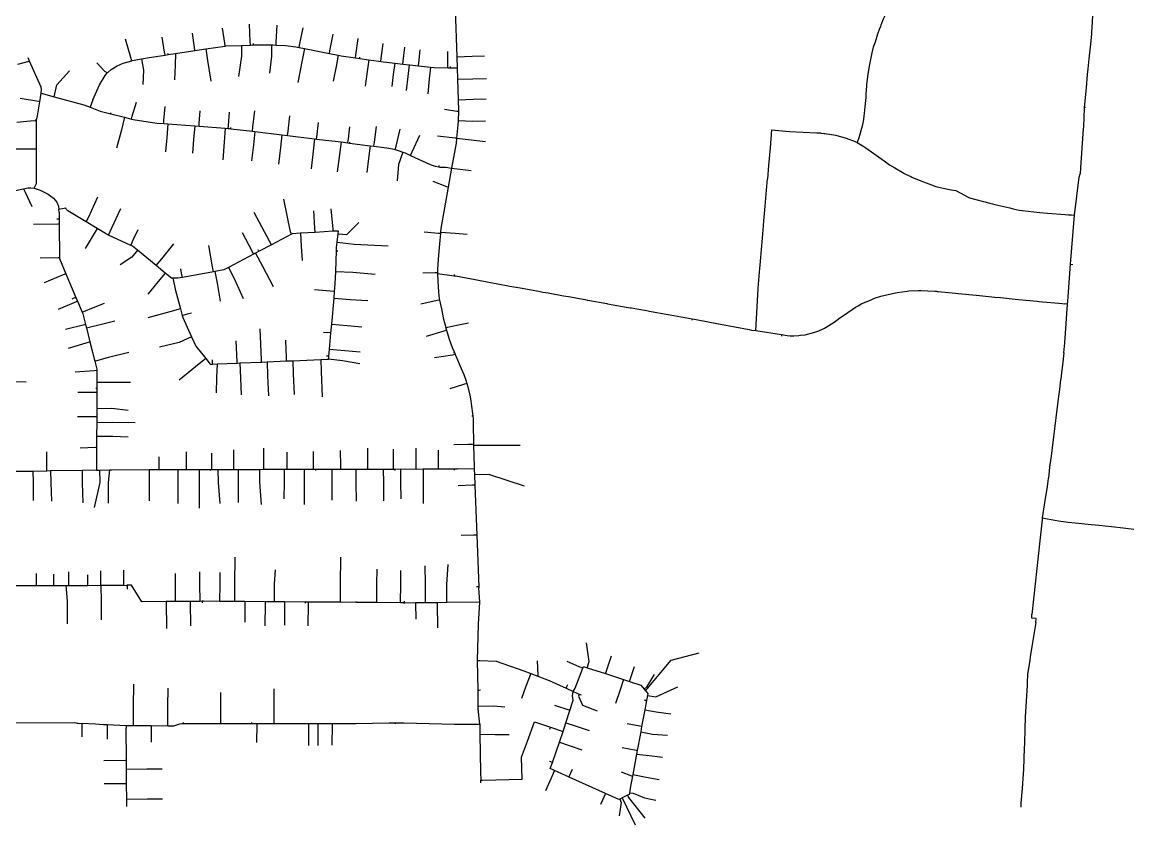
# Model space of a CAD drawing. Header units: inches. Extents: x 1024943 to 1043005, y 1856303 to 1868730.
# Drawn here: x 1038363 to 1042560, y 1856533 to 1859562 of the extents above; entities that cross this region are included whole.
import ezdxf

# ---------------------------------------------------------------- set-up
doc = ezdxf.new("R2010")
doc.units = ezdxf.units.IN
doc.header["$MEASUREMENT"] = 0
doc.layers.add('Water_Network', color=130, linetype='Continuous')

msp = doc.modelspace()

# ---------------------------------------------------------------- linework, layer by layer
at = {"layer": 'Water_Network', "elevation": 0}
for points in [[(1041683.6, 1859712), (1041679.9, 1859701.8), (1041661.2, 1859665), (1041648.7, 1859642.2), (1041648, 1859640.9), (1041636.6, 1859620.3), (1041630.5, 1859607.5), (1041625.1, 1859596.5), (1041614.3, 1859573.4), (1041605.5, 1859550.7), (1041603.4, 1859545.2), (1041599.4, 1859534.8), (1041592.6, 1859517.1), (1041583.2, 1859486.8), (1041578.9, 1859474.2), (1041576.7, 1859468), (1041575.3, 1859462.7), (1041571, 1859447), (1041563, 1859408.8), (1041561, 1859395.7), (1041558.6, 1859379.5), (1041556.5, 1859366.2), (1041551.6, 1859327)], [(1039998.2, 1859610.5), (1040004.2, 1859431.4), (1040005.5, 1859390.4)], [(1039998.2, 1859610.5), (1040004.2, 1859431.4), (1040005.5, 1859390.4)], [(1042406.5, 1859630.6), (1042406.3, 1859628.2), (1042405.4, 1859610.9), (1042401.5, 1859541.3), (1042400.7, 1859527.5), (1042400.1, 1859516.4), (1042395.2, 1859468.1), (1042390.6, 1859423.3), (1042386.8, 1859386.1), (1042384.6, 1859364.8), (1042380.1, 1859314.6), (1042373.4, 1859240)], [(1039128.2, 1859482.8), (1039119.8, 1859539)], [(1039224.2, 1859489.4), (1039221.5, 1859554.5)], [(1039322.6, 1859487.2), (1039326.4, 1859551.4)], [(1039410.6, 1859475.6), (1039423.5, 1859540.6)], [(1038773.8, 1859428.3), (1038752.8, 1859497.4)], [(1038900.8, 1859448.9), (1038892.3, 1859505.8)], [(1039013.8, 1859466), (1039005.7, 1859520.5)], [(1039129.8, 1859471.8), (1039128.2, 1859482.8)], [(1039224.7, 1859475.9), (1039224.2, 1859489.4)], [(1039322, 1859475.9), (1039322.6, 1859487.2)], [(1039525.3, 1859453.4), (1039537.6, 1859517.4)], [(1039622.7, 1859437.7), (1039631.7, 1859500.5)], [(1038902.5, 1859437.8), (1038900.8, 1859448.9)], [(1038913.8, 1859441.7), (1038913.5, 1859443.8)], [(1038914.1, 1859439.5), (1038913.8, 1859441.7)], [(1038914.1, 1859439.5), (1038942, 1859443.7), (1039015.5, 1859454.7), (1039057, 1859460.9), (1039129.8, 1859471.8), (1039132.5, 1859472.2), (1039190.7, 1859474.5), (1039224.7, 1859475.9), (1039232.5, 1859476.2)], [(1038942, 1859443.7), (1038940.6, 1859399.9)], [(1039015.5, 1859454.7), (1039013.8, 1859466)], [(1039057, 1859460.9), (1039063.4, 1859418.1)], [(1039190.7, 1859474.5), (1039191.7, 1859433.9)], [(1039232.5, 1859476.2), (1039237, 1859476.2)], [(1039237, 1859479.1), (1039237, 1859482)], [(1039237, 1859476.2), (1039237, 1859479.1)], [(1039237, 1859476.2), (1039304.9, 1859476.5), (1039311.2, 1859476.5), (1039322, 1859475.9), (1039357.6, 1859473.8), (1039396.9, 1859468.5), (1039408.7, 1859466.2), (1039428.9, 1859462.2), (1039491.4, 1859449.8), (1039523.5, 1859443.6), (1039556.2, 1859437.3), (1039567.2, 1859435.2), (1039621.3, 1859427.5), (1039637.5, 1859425.2)], [(1039304.9, 1859476.5), (1039304.7, 1859434)], [(1039408.7, 1859466.2), (1039410.6, 1859475.6)], [(1039428.9, 1859462.2), (1039420.3, 1859418.6)], [(1039523.5, 1859443.6), (1039525.3, 1859453.4)], [(1039718.7, 1859424.8), (1039725.7, 1859482)], [(1039801.8, 1859414.7), (1039808.2, 1859467.3)], [(1039860.2, 1859408.2), (1039865.3, 1859458)], [(1039970.1, 1859402.1), (1039970.1, 1859451.9)], [(1038388.8, 1859414.3), (1038345.2, 1859401.9)], [(1038434.9, 1859294.2), (1038436.3, 1859307.5), (1038434.7, 1859317.1), (1038391, 1859415.3), (1038385.7, 1859427.3)], [(1038391, 1859415.3), (1038388.8, 1859414.3)], [(1038629.4, 1859268.6), (1038655.2, 1859325.1), (1038676.5, 1859360.7), (1038684.2, 1859370.5), (1038686, 1859372.8), (1038698.6, 1859383.6), (1038721.8, 1859397), (1038745, 1859406.8), (1038777.4, 1859416.7), (1038778.7, 1859417.1), (1038814.1, 1859423.5), (1038842.1, 1859428.7), (1038902.5, 1859437.8), (1038914.1, 1859439.5)], [(1038674.9, 1859376), (1038644.7, 1859409)], [(1038777.4, 1859416.7), (1038773.8, 1859428.3)], [(1038814.1, 1859423.5), (1038821.8, 1859381.6)], [(1038940.6, 1859399.9), (1038937.8, 1859344.8)], [(1039063.4, 1859418.1), (1039075.1, 1859340.1)], [(1039191.7, 1859433.9), (1039179.9, 1859357.1)], [(1039304.7, 1859434), (1039297.1, 1859369.4)], [(1039420.3, 1859418.6), (1039403.5, 1859334)], [(1039556.2, 1859437.3), (1039548.1, 1859394.7)], [(1039621.3, 1859427.5), (1039622.7, 1859437.7)], [(1039637.5, 1859425.2), (1039637.8, 1859427.7)], [(1039637.5, 1859425.2), (1039672.1, 1859420.3), (1039710.1, 1859414.9), (1039717.4, 1859414), (1039769.7, 1859407.6), (1039800.5, 1859403.8), (1039824.7, 1859400.8), (1039827.1, 1859400.5), (1039859.1, 1859397.3), (1039904.8, 1859392.7), (1039918.1, 1859391.3), (1039970.1, 1859390.4), (1039980.1, 1859390.2)], [(1039637.8, 1859427.7), (1039638.2, 1859430.1)], [(1039672.1, 1859420.3), (1039665.9, 1859376.5)], [(1039717.4, 1859414), (1039718.7, 1859424.8)], [(1039769.7, 1859407.6), (1039764.4, 1859364.1)], [(1039800.5, 1859403.8), (1039801.8, 1859414.7)], [(1039824.7, 1859400.8), (1039819.3, 1859356.7)], [(1039859.1, 1859397.3), (1039860.2, 1859408.2)], [(1039970.1, 1859390.4), (1039970.1, 1859402.1)], [(1040004.2, 1859431.4), (1040062.4, 1859433.4)], [(1040062.4, 1859433.4), (1040108.9, 1859434.9)], [(1038494.4, 1859325.8), (1038542.2, 1859378.6)], [(1038684.2, 1859370.5), (1038674.9, 1859376)], [(1038821.8, 1859381.6), (1038819.2, 1859326.7)], [(1039548.1, 1859394.7), (1039537.6, 1859340.1)], [(1039665.9, 1859376.5), (1039657.9, 1859320.1)], [(1039764.4, 1859364.1), (1039758.9, 1859319.3)], [(1039819.3, 1859356.7), (1039812.9, 1859303.9)], [(1039904.8, 1859392.7), (1039900.3, 1859347.8)], [(1039980.1, 1859390.2), (1039980.2, 1859392.8)], [(1039980.1, 1859390.2), (1039985.9, 1859390.1)], [(1039980.2, 1859392.8), (1039980.2, 1859395.3)], [(1040005.5, 1859390.4), (1040007, 1859346.5), (1040009.5, 1859269.5), (1040010.9, 1859229.2), (1040010.7, 1859225.1), (1040009.2, 1859191.5), (1040008.4, 1859175), (1040003.2, 1859123.8), (1040001.3, 1859105.6), (1039984.5, 1859011.6)], [(1040005.5, 1859390.4), (1040007, 1859346.5), (1040009.5, 1859269.5), (1040010.9, 1859229.2), (1040010.7, 1859225.1), (1040009.2, 1859191.5), (1040008.4, 1859175), (1040003.2, 1859123.8), (1040001.3, 1859105.6), (1039984.5, 1859011.6)], [(1039985.9, 1859390.1), (1040005.5, 1859390.4)], [(1038484.4, 1859280.7), (1038494.4, 1859325.8)], [(1039900.3, 1859347.8), (1039894.6, 1859291.5)], [(1040007, 1859346.5), (1040064.8, 1859348.4)], [(1040064.8, 1859348.4), (1040116.6, 1859350.1)], [(1041551.6, 1859327), (1041551.5, 1859325.6), (1041551.2, 1859321.7), (1041548.9, 1859291), (1041547.9, 1859277.4), (1041543.5, 1859230.8), (1041542.2, 1859216.5), (1041541.4, 1859208.1), (1041539.2, 1859194.4), (1041534.2, 1859169.9), (1041521.9, 1859125.1), (1041516.3, 1859108.4)], [(1038424.2, 1859262.2), (1038355, 1859273.9)], [(1038417.8, 1859191.7), (1038420.6, 1859208.8), (1038429.4, 1859261.3), (1038434.9, 1859294.2)], [(1038434.9, 1859294.2), (1038484.4, 1859280.7), (1038596.1, 1859250.2)], [(1040067.3, 1859271.4), (1040115.1, 1859273)], [(1038429.4, 1859261.3), (1038424.2, 1859262.2)], [(1038596.1, 1859250.2), (1038620.2, 1859241.1)], [(1038629.4, 1859268.6), (1038620.2, 1859241.1)], [(1038620.2, 1859241.1), (1038657.5, 1859226.8), (1038697.7, 1859216.5)], [(1038778.8, 1859207.3), (1038794.2, 1859260.6)], [(1038898.3, 1859190.6), (1038902.4, 1859244.5)], [(1040004.7, 1859225), (1039957.8, 1859232.9)], [(1040009.5, 1859269.5), (1040067.3, 1859271.4)], [(1042373.4, 1859240), (1042373.2, 1859237.3), (1042370.3, 1859167)], [(1042377.8, 1859239.6), (1042373.4, 1859240)], [(1038405.4, 1859189.9), (1038343, 1859183.2)], [(1038417.4, 1859189.1), (1038405.4, 1859189.9)], [(1038415.3, 1859192.1), (1038412.7, 1859192.5)], [(1038417.8, 1859191.7), (1038415.3, 1859192.1)], [(1038416.9, 1858953.4), (1038416.9, 1859082.7), (1038416.8, 1859176.9), (1038417.4, 1859189.1), (1038417.8, 1859191.7)], [(1038697.7, 1859216.5), (1038698.1, 1859218.4)], [(1038697.7, 1859216.5), (1038749.7, 1859203.2), (1038776, 1859196.4), (1038782.7, 1859194.7), (1038871.6, 1859181.5), (1038897.4, 1859179.6), (1038912.9, 1859178.4), (1039014.6, 1859170.6), (1039030.9, 1859169.3), (1039129.5, 1859161.8), (1039141.2, 1859160.9), (1039146.4, 1859160.5)], [(1038698.1, 1859218.4), (1038698.6, 1859220.3)], [(1038749.7, 1859203.2), (1038736.3, 1859151)], [(1038776, 1859196.4), (1038778.8, 1859207.3)], [(1038897.4, 1859179.6), (1038898.3, 1859190.6)], [(1039031.8, 1859180.9), (1039035.4, 1859227.7)], [(1039142.1, 1859172), (1039146, 1859223)], [(1039234.2, 1859165.7), (1039241.6, 1859227.6)], [(1039367.2, 1859150.5), (1039374.2, 1859209.1)], [(1040010.7, 1859225.1), (1040004.7, 1859225)], [(1040009.2, 1859191.5), (1040064.8, 1859189)], [(1040064.8, 1859189), (1040112.8, 1859190.2)], [(1038736.3, 1859151), (1038719.6, 1859086.2)], [(1038912.9, 1859178.4), (1038908.9, 1859126.4)], [(1039014.6, 1859170.6), (1039010.6, 1859118.9)], [(1039030.9, 1859169.3), (1039031.8, 1859180.9)], [(1039129.5, 1859161.8), (1039125.5, 1859109.4)], [(1039141.2, 1859160.9), (1039142.1, 1859172)], [(1039146.4, 1859160.5), (1039150.7, 1859160)], [(1039150.7, 1859160), (1039151, 1859162.3)], [(1039150.7, 1859160), (1039232.3, 1859150.2), (1039241.9, 1859149.1), (1039343.9, 1859136.9), (1039365.2, 1859134.3), (1039467.4, 1859122.1), (1039474.7, 1859121.2), (1039556, 1859111.5), (1039567.3, 1859110.1), (1039593, 1859106.7), (1039599.6, 1859105.9)], [(1039151, 1859162.3), (1039151.3, 1859164.7)], [(1039232.3, 1859150.2), (1039234.2, 1859165.7)], [(1039241.9, 1859149.1), (1039236, 1859099.8)], [(1039365.2, 1859134.3), (1039367.2, 1859150.5)], [(1039476.7, 1859138), (1039482.1, 1859182.9)], [(1039594.9, 1859121.7), (1039600.8, 1859167.5)], [(1039693.3, 1859108.7), (1039701, 1859169)], [(1039774.6, 1859093.6), (1039790.1, 1859158.6)], [(1041192.3, 1859155.4), (1041187.4, 1859087.9)], [(1041192.3, 1859155.4), (1041260.5, 1859150.1)], [(1041260.5, 1859150.1), (1041363.5, 1859145.1), (1041377, 1859143.9), (1041378.4, 1859143.7), (1041390.7, 1859142.5)], [(1042370.3, 1859167), (1042369.7, 1859159.9), (1042363.7, 1859087), (1042359, 1859012.4), (1042357.5, 1858989.3)], [(1038908.9, 1859126.4), (1038904.8, 1859072.8)], [(1039010.6, 1859118.9), (1039006.7, 1859067.3)], [(1039125.5, 1859109.4), (1039120.4, 1859043)], [(1039343.9, 1859136.9), (1039338.3, 1859089.6)], [(1039467.4, 1859122.1), (1039461.8, 1859075.3)], [(1039474.7, 1859121.2), (1039476.7, 1859138)], [(1039567.3, 1859110.1), (1039561.1, 1859062.3)], [(1039593, 1859106.7), (1039594.9, 1859121.7)], [(1039599.6, 1859105.9), (1039599.8, 1859107.5)], [(1039599.6, 1859105.9), (1039677.2, 1859095.9), (1039691.4, 1859094.1), (1039739.9, 1859087.8), (1039760.8, 1859083.6), (1039771.6, 1859081.1), (1039782.8, 1859078.4), (1039799.8, 1859072.1), (1039809.5, 1859068.5), (1039829, 1859059.4), (1039903.1, 1859025), (1039922.5, 1859018.2), (1039936.5, 1859015.8)], [(1039599.8, 1859107.5), (1039600, 1859109.1)], [(1039691.4, 1859094.1), (1039693.3, 1859108.7)], [(1039835.1, 1859072.6), (1039864.1, 1859135.1)], [(1039998.2, 1859124.6), (1039931.2, 1859131.4)], [(1040003.2, 1859123.8), (1039998.2, 1859124.6)], [(1040003.2, 1859123.8), (1040058.6, 1859117.7)], [(1040058.6, 1859117.7), (1040112.1, 1859112.3)], [(1041390.7, 1859142.5), (1041393.2, 1859141.7)], [(1041393.2, 1859141.7), (1041401.1, 1859141), (1041411.9, 1859140), (1041435.2, 1859135.3), (1041474.3, 1859124.6), (1041508.1, 1859112.3), (1041516.3, 1859108.4)], [(1041516.3, 1859108.4), (1041540.8, 1859093.4), (1041548.6, 1859087.8), (1041617.9, 1859038.6), (1041638.2, 1859024.2), (1041658.4, 1859011.9), (1041691.5, 1858991.9), (1041693, 1858991.2), (1041697.8, 1858988.9)], [(1038386.3, 1859082.7), (1038338, 1859082.7)], [(1038416.9, 1859082.7), (1038386.3, 1859082.7)], [(1039236, 1859099.8), (1039228.7, 1859038.3)], [(1039338.3, 1859089.6), (1039330.6, 1859025.8)], [(1039461.8, 1859075.3), (1039453.8, 1859008.6)], [(1039677.2, 1859095.9), (1039671.1, 1859048.1)], [(1039771.6, 1859081.1), (1039774.6, 1859093.6)], [(1039799.8, 1859072.1), (1039784.3, 1859024.8)], [(1039829, 1859059.4), (1039835.1, 1859072.6)], [(1041187.4, 1859087.9), (1041181.5, 1859021.5), (1041177.1, 1858971.1)], [(1039561.1, 1859062.3), (1039552.7, 1858997.2)], [(1039671.1, 1859048.1), (1039664.2, 1858994.9)], [(1039784.3, 1859024.8), (1039779.5, 1858962.8)], [(1039937, 1859018.8), (1039937.5, 1859021.8)], [(1039936.5, 1859015.8), (1039937, 1859018.8)], [(1039936.5, 1859015.8), (1039940.3, 1859015.1), (1039962.5, 1859014.5)], [(1039984.5, 1859011.6), (1039971.7, 1858939.9), (1039943.8, 1858784)], [(1039984.5, 1859011.6), (1039971.7, 1858939.9), (1039943.8, 1858784)], [(1039962.5, 1859014.5), (1039984.5, 1859011.6)], [(1039984.5, 1859011.6), (1040058.9, 1859001.9)], [(1041697.8, 1858988.9), (1041718.6, 1858979.1), (1041722.1, 1858977.7), (1041762.2, 1858961.2), (1041776, 1858955.5), (1041796.1, 1858948.3), (1041812.9, 1858942.2), (1041852.4, 1858933), (1041864.7, 1858930.9), (1041879.2, 1858928.5)], [(1042353.4, 1858977), (1042357.5, 1858989.3)], [(1038105.2, 1858879.7), (1038209.5, 1858901), (1038238.1, 1858906.8), (1038368.5, 1858933.4), (1038385.8, 1858936.9), (1038395.2, 1858936.9), (1038408.3, 1858935.2)], [(1038408.3, 1858935.2), (1038416.9, 1858953.4)], [(1039966.7, 1858940.8), (1039914.9, 1858960.6)], [(1039971.7, 1858939.9), (1039966.7, 1858940.8)], [(1041163, 1858812), (1041168, 1858867.8), (1041173.3, 1858928.4), (1041177.1, 1858971.1)], [(1042336.1, 1858833.9), (1042353.4, 1858977)], [(1038368.5, 1858933.4), (1038374.5, 1858920)], [(1038374.5, 1858920), (1038399.8, 1858866.7)], [(1038408.3, 1858935.2), (1038430.7, 1858928.5), (1038460.7, 1858912.7), (1038481.2, 1858898.2), (1038494, 1858882.4), (1038499.9, 1858867.8), (1038501.9, 1858854.8)], [(1038614.2, 1858827.8), (1038649, 1858902.6)], [(1041879.2, 1858928.5), (1041888.7, 1858927.5)], [(1041888.7, 1858927.5), (1041937.3, 1858900.1), (1041939.4, 1858899.5)], [(1041939.4, 1858899.5), (1042016.5, 1858878.8), (1042026.3, 1858876.1), (1042035.1, 1858873.7), (1042091.9, 1858861.1), (1042105.1, 1858858.2), (1042127.8, 1858853.1), (1042161.3, 1858849), (1042182.3, 1858846.3), (1042205.6, 1858843.4), (1042234.5, 1858841.2), (1042301.7, 1858836), (1042314.3, 1858835.3), (1042323, 1858834.9)], [(1038535.4, 1858850.7), (1038530.2, 1858855), (1038527.7, 1858860.8), (1038501.9, 1858854.8)], [(1038502.4, 1858845.6), (1038501.9, 1858854.8)], [(1038701.9, 1858786.6), (1038735.3, 1858858.7)], [(1039376, 1858770.6), (1039351, 1858894)], [(1039536.9, 1858781), (1039529.3, 1858857.6)], [(1038498.1, 1858818.4), (1038493.6, 1858818.4)], [(1038502.5, 1858818.4), (1038498.1, 1858818.4)], [(1038502.4, 1858845.6), (1038502.5, 1858818.4)], [(1038502.5, 1858818.4), (1038502.7, 1858799.7), (1038503.5, 1858672.5), (1038503.5, 1858670.5), (1038528.2, 1858612.7), (1038566.2, 1858523.5)], [(1038931.6, 1858595.6), (1038926.5, 1858595.5), (1038902.9, 1858615), (1038868.4, 1858643.5), (1038798.7, 1858701.2), (1038780.2, 1858716.4), (1038773.1, 1858719.7), (1038688.9, 1858758.8), (1038677.6, 1858764), (1038646.2, 1858783.2), (1038605, 1858808.3), (1038535.4, 1858850.7)], [(1038605, 1858808.3), (1038614.2, 1858827.8)], [(1039297.1, 1858735.1), (1039239.6, 1858843.8)], [(1039468, 1858785.2), (1039464, 1858850.1)], [(1041141.9, 1858558.2), (1041148.2, 1858633.6), (1041149.2, 1858645.7), (1041155.2, 1858718.1), (1041161.5, 1858793.8), (1041163, 1858812)], [(1042321.2, 1858648.9), (1042336.1, 1858833.9)], [(1042323, 1858834.9), (1042325.5, 1858834.7)], [(1042325.5, 1858834.7), (1042336.1, 1858833.9)], [(1038498.3, 1858799.7), (1038405.9, 1858799.1)], [(1038502.7, 1858799.7), (1038498.3, 1858799.7)], [(1038646.2, 1858783.2), (1038626.8, 1858751.5)], [(1038688.9, 1858758.8), (1038701.9, 1858786.6)], [(1038783.9, 1858743), (1038801.2, 1858780.3)], [(1039547.4, 1858773.7), (1039536.9, 1858773), (1039469, 1858768.8), (1039413.4, 1858765.4), (1039382.5, 1858763.5), (1039379.5, 1858761.9), (1039304, 1858722), (1039257.4, 1858697.4)], [(1039379.5, 1858761.9), (1039376, 1858770.6)], [(1039469, 1858768.8), (1039468, 1858785.2)], [(1039536.9, 1858773), (1039536.9, 1858781)], [(1039550.5, 1858711.3), (1039553, 1858731.8), (1039556.8, 1858763.4), (1039558, 1858773), (1039547.4, 1858773.7)], [(1039589.4, 1858760.5), (1039634.8, 1858806.5)], [(1039934.9, 1858764.7), (1039880.6, 1858769.2)], [(1039943.8, 1858784), (1039942.7, 1858770.1), (1039942.2, 1858764.1), (1039940.2, 1858739.8), (1039934.9, 1858683.4), (1039933.6, 1858666.8), (1039931.1, 1858628.5), (1039931.3, 1858616), (1039931.4, 1858613.3)], [(1039943.8, 1858784), (1039942.7, 1858770.1), (1039942.2, 1858764.1), (1039940.2, 1858739.8), (1039934.9, 1858683.4), (1039933.6, 1858666.8), (1039931.1, 1858628.5), (1039931.3, 1858616), (1039931.4, 1858613.3)], [(1039942.7, 1858770.1), (1039997.6, 1858765.5)], [(1038626.8, 1858751.5), (1038600.4, 1858708.1)], [(1038773.1, 1858719.7), (1038783.9, 1858743)], [(1039233.4, 1858693.5), (1039194.6, 1858766.8)], [(1039304, 1858722), (1039297.1, 1858735.1)], [(1039413.4, 1858765.4), (1039416.4, 1858717)], [(1039553, 1858731.8), (1039616, 1858725)], [(1039556.8, 1858763.4), (1039589.4, 1858760.5)], [(1039942.2, 1858764.1), (1039934.9, 1858764.7)], [(1039997.6, 1858765.5), (1040043.4, 1858761.7)], [(1038798.7, 1858701.2), (1038777.2, 1858675.8)], [(1038889.8, 1858669.4), (1038936.1, 1858725.4)], [(1039257.4, 1858697.4), (1039244.3, 1858690.5), (1039237, 1858686.6), (1039141.7, 1858636.2), (1039124.4, 1858627.1), (1039091.1, 1858621.1), (1039085.6, 1858620.1), (1038968.2, 1858599.1)], [(1039082.3, 1858638.3), (1039067.9, 1858719.1)], [(1039237, 1858686.6), (1039233.4, 1858693.5)], [(1039244.3, 1858690.5), (1039270.2, 1858641.6)], [(1039255.7, 1858700.5), (1039254.1, 1858703.6)], [(1039257.4, 1858697.4), (1039255.7, 1858700.5)], [(1039416.4, 1858717), (1039419.8, 1858662.7)], [(1039521.4, 1858301), (1039523.7, 1858328.1), (1039529.1, 1858388.9), (1039532, 1858422.6), (1039540.6, 1858520.7), (1039542.8, 1858545.4), (1039545.3, 1858574.2), (1039547.1, 1858621.8), (1039550.1, 1858699)], [(1039550.1, 1858699), (1039550.5, 1858711.3)], [(1039550.1, 1858699), (1039552.7, 1858698.9)], [(1039552.7, 1858698.9), (1039555.4, 1858698.9)], [(1039616, 1858725), (1039745.4, 1858718.1)], [(1038498.8, 1858672.5), (1038431, 1858672)], [(1038503.5, 1858672.5), (1038498.8, 1858672.5)], [(1038777.2, 1858675.8), (1038733.7, 1858646.9)], [(1038868.4, 1858643.5), (1038889.8, 1858669.4)], [(1042311.7, 1858509), (1042321.2, 1858648.9)], [(1042321.2, 1858648.9), (1042330, 1858647.9)], [(1038518.3, 1858608.5), (1038446.7, 1858577.9)], [(1038528.2, 1858612.7), (1038518.3, 1858608.5)], [(1038902.9, 1858615), (1038877.2, 1858583.9)], [(1038965.3, 1858615.5), (1038962.3, 1858631.9)], [(1038968.2, 1858599.1), (1038965.3, 1858615.5)], [(1039085.6, 1858620.1), (1039082.3, 1858638.3)], [(1039091.1, 1858621.1), (1039098.8, 1858577.6)], [(1039141.7, 1858636.2), (1039163, 1858595)], [(1039270.2, 1858641.6), (1039311.2, 1858564.5)], [(1039547.1, 1858621.8), (1039611.4, 1858618.2)], [(1039611.4, 1858618.2), (1039695.4, 1858611.7)], [(1039923, 1858615.8), (1039875.3, 1858614.9)], [(1039931.3, 1858616), (1039923, 1858615.8)], [(1039931.4, 1858613.3), (1039932.9, 1858584.9), (1039935, 1858543.5), (1039937.6, 1858518.3)], [(1039931.4, 1858613.3), (1039994.7, 1858605.3)], [(1039931.4, 1858613.3), (1039932.9, 1858584.9), (1039935, 1858543.5), (1039937.6, 1858518.3)], [(1039931.4, 1858613.3), (1039994.7, 1858605.3)], [(1039994.7, 1858605.3), (1039994.9, 1858607.3)], [(1039994.7, 1858605.3), (1039998.6, 1858604.8)], [(1039994.7, 1858605.3), (1039998.6, 1858604.8)], [(1039994.9, 1858607.3), (1039995.2, 1858609.3)], [(1039998.6, 1858604.8), (1040073.1, 1858590.5), (1040130.8, 1858579.5), (1040153.2, 1858575.5), (1040204, 1858566.3), (1040242.8, 1858559.3), (1040278.1, 1858552.9), (1040319.5, 1858545.5), (1040328.8, 1858543.8)], [(1038877.2, 1858583.9), (1038837.3, 1858535.6)], [(1038951.3, 1858596), (1038931.6, 1858595.6)], [(1038931.6, 1858595.6), (1038942.1, 1858549)], [(1038968.2, 1858599.1), (1038951.3, 1858596)], [(1039098.8, 1858577.6), (1039111, 1858509.7)], [(1039163, 1858595), (1039197.3, 1858519.1)], [(1038558.6, 1858520.3), (1038551, 1858517.1)], [(1038566.2, 1858523.5), (1038558.6, 1858520.3)], [(1038566.2, 1858523.5), (1038572.3, 1858509), (1038589.7, 1858468.3), (1038592.5, 1858461.8), (1038602.6, 1858421.3), (1038605.9, 1858408.2), (1038619, 1858356), (1038637.4, 1858282.8), (1038645, 1858252.6), (1038645, 1858247.5), (1038644.8, 1858204.1), (1038644.8, 1858180.1)], [(1038942.1, 1858549), (1038961, 1858480.1), (1038967.7, 1858455.6), (1038970, 1858447.3), (1039002.9, 1858374.4), (1039018.7, 1858339.4), (1039056.4, 1858292.4), (1039073.3, 1858271.4), (1039082.6, 1858271.7)], [(1039540.7, 1858545.6), (1039466.6, 1858552.1)], [(1039540.6, 1858520.7), (1039600.9, 1858515.5)], [(1039542.8, 1858545.4), (1039540.7, 1858545.6)], [(1039937.6, 1858518.3), (1039938.7, 1858513.4), (1039945.8, 1858480.9), (1039953.1, 1858446.1), (1039962.5, 1858409.5), (1039962.9, 1858408.1), (1039965.4, 1858399.8), (1039975.6, 1858366), (1039986.9, 1858335), (1039995, 1858315.4)], [(1039937.6, 1858518.3), (1039938.7, 1858513.4), (1039945.8, 1858480.9), (1039953.1, 1858446.1), (1039962.5, 1858409.5), (1039962.9, 1858408.1), (1039965.4, 1858399.8), (1039975.6, 1858366), (1039986.9, 1858335), (1039995, 1858315.4)], [(1040328.8, 1858543.8), (1040349.3, 1858540.1), (1040407.6, 1858529.6), (1040425.3, 1858526.4), (1040488.3, 1858515.1), (1040497.2, 1858513.5), (1040498.6, 1858513.2)], [(1041133.2, 1858398.3), (1041141.7, 1858555.9)], [(1041141.7, 1858555.9), (1041141.9, 1858558.2)], [(1041565.6, 1858513.1), (1041581.8, 1858520), (1041605.3, 1858527.9), (1041621.4, 1858532), (1041626.6, 1858533.4)], [(1041626.6, 1858533.4), (1041667, 1858541.9), (1041704.7, 1858546.9), (1041711.3, 1858547.8), (1041746.1, 1858549.3), (1041756.1, 1858549.7), (1041809.4, 1858546.9), (1041814.8, 1858546.4), (1041817.8, 1858546.1)], [(1041817.8, 1858546.1), (1041821, 1858545.8), (1041886.6, 1858539.3), (1041897.2, 1858538.3), (1041964.5, 1858531.7), (1041977.4, 1858530.4), (1042035.6, 1858524.7), (1042056.5, 1858522.7), (1042112.6, 1858517.2), (1042138.3, 1858514.7), (1042181.2, 1858510.5), (1042195.9, 1858509.2), (1042202.5, 1858508.5)], [(1038566.7, 1858506.6), (1038498.5, 1858477.5)], [(1038572.3, 1858509), (1038566.7, 1858506.6)], [(1038589.7, 1858468.3), (1038639.1, 1858487.5)], [(1038639.1, 1858487.5), (1038674.5, 1858501.7)], [(1038961, 1858480.1), (1038920.7, 1858469.1)], [(1039600.9, 1858515.5), (1039668.3, 1858511.5)], [(1039930.6, 1858511.6), (1039867.8, 1858497.8)], [(1039938.7, 1858513.4), (1039930.6, 1858511.6)], [(1040498.6, 1858513.2), (1040570.8, 1858500.4), (1040573.6, 1858499.8), (1040651.4, 1858486), (1040658.6, 1858484.7), (1040663.1, 1858483.9)], [(1040663.1, 1858483.9), (1040719.8, 1858473.8), (1040738.5, 1858470.5), (1040794, 1858460.6), (1040824, 1858455.2), (1040892.4, 1858443.1)], [(1041398.6, 1858410.9), (1041428.5, 1858430.1), (1041438.7, 1858437.4), (1041450.6, 1858445.9), (1041467.8, 1858458.2), (1041509.4, 1858486.3), (1041519.3, 1858491.8), (1041533.8, 1858500), (1041565.6, 1858513.1)], [(1042202.5, 1858508.5), (1042215.6, 1858507.3), (1042277, 1858501.7), (1042289.3, 1858500.3), (1042300, 1858499)], [(1042296.6, 1858314.9), (1042299.4, 1858351.5), (1042310.5, 1858498.1)], [(1042310.5, 1858498.1), (1042300, 1858499)], [(1042310.5, 1858498.1), (1042311.7, 1858509)], [(1038662.4, 1858422.4), (1038713.4, 1858435.2)], [(1038920.7, 1858469.1), (1038837.3, 1858446.2)], [(1038967.7, 1858455.6), (1038987, 1858460.9)], [(1038987, 1858460.9), (1039002, 1858465)], [(1040892.4, 1858443.1), (1040891.5, 1858437.2)], [(1040892.4, 1858443.1), (1040907.9, 1858440.1), (1040992.7, 1858423.9), (1041000.3, 1858422.4)], [(1038598.3, 1858420.2), (1038526.7, 1858402.2)], [(1038602.6, 1858421.3), (1038598.3, 1858420.2)], [(1038605.9, 1858408.2), (1038662.4, 1858422.4)], [(1039266.5, 1858287.7), (1039261.6, 1858404.6)], [(1039525.9, 1858389.2), (1039500.6, 1858391.4)], [(1039532, 1858422.6), (1039590.8, 1858417.5)], [(1039590.8, 1858417.5), (1039645.4, 1858412.7)], [(1039954.7, 1858396.6), (1039888, 1858376.5)], [(1039965.4, 1858399.8), (1039954.7, 1858396.6)], [(1039962.5, 1858409.5), (1040010, 1858419.9)], [(1040010, 1858419.9), (1040048.8, 1858428.1)], [(1041000.3, 1858422.4), (1041107.7, 1858401.9), (1041116.5, 1858400.2)], [(1041116.5, 1858400.2), (1041133.2, 1858398.3)], [(1041133.2, 1858398.3), (1041230.7, 1858383.7)], [(1041230.7, 1858383.7), (1041251.5, 1858379.3), (1041262.5, 1858378.9), (1041277, 1858378.3), (1041295.1, 1858379.5), (1041301.7, 1858380.4), (1041319.5, 1858382.8), (1041355.6, 1858391.7), (1041371.6, 1858397.1), (1041389.7, 1858405.7), (1041392.8, 1858407.2)], [(1041392.8, 1858407.2), (1041398.6, 1858410.9)], [(1038616.3, 1858354.8), (1038537, 1858330.2)], [(1038619, 1858356), (1038616.3, 1858354.8)], [(1038955.8, 1858353.2), (1038881.5, 1858335.6)], [(1039002.9, 1858374.4), (1038955.8, 1858353.2)], [(1039174.5, 1858280.8), (1039171.2, 1858359.2)], [(1039360.9, 1858295.2), (1039358, 1858361.6)], [(1039529.1, 1858388.9), (1039525.9, 1858389.2)], [(1041230.7, 1858383.7), (1041230.5, 1858377.5)], [(1038688.7, 1858297.7), (1038765.3, 1858316.3)], [(1039523.7, 1858328.1), (1039581.1, 1858323.1)], [(1039581.1, 1858323.1), (1039639, 1858318)], [(1039997.9, 1858308.3), (1039987.8, 1858305)], [(1039993.3, 1858314.7), (1039991.7, 1858314)], [(1039995, 1858315.4), (1039993.3, 1858314.7)], [(1039995, 1858315.4), (1039997.9, 1858308.3), (1039999.2, 1858305.3), (1040021.2, 1858255.6), (1040030.4, 1858232.9), (1040038.3, 1858211.4), (1040042.3, 1858198), (1040046, 1858185.7), (1040053.2, 1858155.1), (1040057.1, 1858133.6), (1040059.8, 1858113.1), (1040063.4, 1858085.2), (1040064.4, 1858075.2)], [(1039995, 1858315.4), (1039997.9, 1858308.3), (1039999.2, 1858305.3), (1040021.2, 1858255.6), (1040030.4, 1858232.9), (1040038.3, 1858211.4), (1040042.3, 1858198), (1040046, 1858185.7), (1040053.2, 1858155.1), (1040057.1, 1858133.6), (1040059.8, 1858113.1), (1040063.4, 1858085.2), (1040064.4, 1858075.2)], [(1042296.6, 1858314.9), (1042290.7, 1858267.9), (1042287.2, 1858239.9), (1042285.5, 1858226), (1042282.5, 1858202.4), (1042279.2, 1858176), (1042275.9, 1858149.5)], [(1038637.4, 1858282.8), (1038688.7, 1858297.7)], [(1039056.4, 1858292.4), (1039017.6, 1858261.2)], [(1039082.2, 1858279.6), (1039081.9, 1858287.5)], [(1039082.6, 1858271.7), (1039082.2, 1858279.6)], [(1039082.6, 1858271.7), (1039099.5, 1858272.5), (1039174.7, 1858275.6), (1039184.8, 1858276.1), (1039266.9, 1858279.5), (1039287.7, 1858280.4), (1039361.3, 1858283.5), (1039384.6, 1858284.5), (1039490.5, 1858289), (1039515.7, 1858290.1), (1039517.8, 1858290.3), (1039519.2, 1858290.8), (1039520.2, 1858291.9), (1039520.8, 1858294.9), (1039521.4, 1858301)], [(1039099.5, 1858272.5), (1039097.4, 1858221.7)], [(1039174.7, 1858275.6), (1039174.5, 1858280.8)], [(1039184.8, 1858276.1), (1039187.2, 1858219.1)], [(1039266.9, 1858279.5), (1039266.5, 1858287.7)], [(1039287.7, 1858280.4), (1039289.9, 1858227.3)], [(1039361.3, 1858283.5), (1039360.9, 1858295.2)], [(1039384.6, 1858284.5), (1039386.7, 1858235)], [(1039490.5, 1858289), (1039492.4, 1858243.5)], [(1039516.9, 1858301.4), (1039512.3, 1858301.9)], [(1039521.4, 1858301), (1039516.9, 1858301.4)], [(1039520.2, 1858291.9), (1039572.2, 1858285.8)], [(1039572.2, 1858285.8), (1039638.1, 1858274.1)], [(1039987.8, 1858305), (1039919.9, 1858295.6)], [(1038635.2, 1858247), (1038562.9, 1858241.9)], [(1038645, 1858247.5), (1038635.2, 1858247)], [(1039017.6, 1858261.2), (1038955.8, 1858211.6)], [(1039289.9, 1858227.3), (1039293.1, 1858152)], [(1039386.7, 1858235), (1039390, 1858157.3)], [(1039492.4, 1858243.5), (1039496.4, 1858148.8)], [(1038272.4, 1858206.8), (1038377.6, 1858204.7)], [(1038644.8, 1858204.1), (1038699.9, 1858203.3)], [(1038699.9, 1858203.3), (1038772.2, 1858203.3)], [(1039097.4, 1858221.7), (1039095.8, 1858163)], [(1039187.2, 1858219.1), (1039189.9, 1858155.2)], [(1040029.8, 1858194.2), (1039977.4, 1858178.6)], [(1040042.3, 1858198), (1040029.8, 1858194.2)], [(1038640.7, 1858164.6), (1038572.7, 1858164.8)], [(1038644.7, 1858164.6), (1038640.7, 1858164.6)], [(1038642.8, 1858180.1), (1038640.8, 1858180.1)], [(1038644.8, 1858180.1), (1038642.8, 1858180.1)], [(1038644.8, 1858180.1), (1038644.7, 1858164.6), (1038644.5, 1858104), (1038644.4, 1858073), (1038644.4, 1858051.9), (1038644.2, 1857999.9), (1038644.1, 1857957.4), (1038643.9, 1857895.8)], [(1042275.8, 1858149.1), (1042268.5, 1858090.4), (1042261.9, 1858037.8), (1042256.8, 1857997), (1042251.7, 1857956.1), (1042247.7, 1857924.3)], [(1038644.5, 1858104), (1038701.3, 1858105)], [(1038701.3, 1858105), (1038763.8, 1858097.5)], [(1038642.4, 1858073), (1038571.6, 1858073.3)], [(1038644.4, 1858073), (1038642.4, 1858073)], [(1040062.9, 1858075.1), (1040061.4, 1858074.9)], [(1040064.4, 1858075.2), (1040062.9, 1858075.1)], [(1040064.4, 1858075.2), (1040065.5, 1858065.1)], [(1040064.4, 1858075.2), (1040065.5, 1858065.1)], [(1040065.5, 1858065.1), (1040065.6, 1858050.7)], [(1040065.5, 1858065.1), (1040065.6, 1858050.7)], [(1038644.4, 1858051.9), (1038704.7, 1858053.1)], [(1038704.7, 1858053.1), (1038790.2, 1858051.5)], [(1040065.6, 1858050.7), (1040066.6, 1857968.1), (1040066.7, 1857966.1)], [(1040065.6, 1858050.7), (1040066.6, 1857968.1), (1040066.7, 1857966.1)], [(1038644.2, 1857999.9), (1038705.6, 1857999.5)], [(1038705.6, 1857999.5), (1038763.8, 1857996.7)], [(1038456.8, 1857888.1), (1038456.4, 1857940.6)], [(1038639.7, 1857957.4), (1038582.6, 1857955)], [(1038644.1, 1857957.4), (1038639.7, 1857957.4)], [(1038983.8, 1857889.1), (1038983.7, 1857940.8)], [(1039079, 1857888.8), (1039078.9, 1857935.5)], [(1039162.4, 1857888.5), (1039162.2, 1857948.7)], [(1039275.6, 1857888.3), (1039275.5, 1857954.1)], [(1039363.5, 1857888), (1039363.3, 1857939.2)], [(1039462.9, 1857887.8), (1039462.8, 1857942.4)], [(1039565.7, 1857887.5), (1039565.6, 1857945.5)], [(1039667.9, 1857887.1), (1039667.7, 1857955.1)], [(1039764.7, 1857886.9), (1039764.6, 1857950.9)], [(1039850.9, 1857887), (1039850.8, 1857955.1)], [(1039935, 1857887.1), (1039934.8, 1857946.6)], [(1040048.1, 1857967.8), (1039993.3, 1857966.8)], [(1040066.6, 1857968.1), (1040048.1, 1857967.8)], [(1040066.7, 1857966.1), (1040069.4, 1857882.6)], [(1040066.7, 1857966.1), (1040238.9, 1857965.9)], [(1040066.7, 1857966.1), (1040069.4, 1857882.6)], [(1040238.9, 1857965.9), (1040243.6, 1857965.9)], [(1038456.7, 1857867.8), (1038456.8, 1857888.1)], [(1038643.9, 1857895.8), (1038643.3, 1857887.4)], [(1038880.4, 1857889.6), (1038880.3, 1857921.8)], [(1038880.5, 1857873.8), (1038880.4, 1857889.6)], [(1038983.9, 1857874), (1038983.8, 1857889.1)], [(1039079, 1857874.2), (1039079, 1857888.8)], [(1039162.4, 1857874.4), (1039162.4, 1857888.5)], [(1039275.7, 1857874.7), (1039275.6, 1857888.3)], [(1039363.5, 1857874.8), (1039363.5, 1857888)], [(1039462.9, 1857875.1), (1039462.9, 1857887.8)], [(1039565.7, 1857875.3), (1039565.7, 1857887.5)], [(1042247.7, 1857924.3), (1042246.7, 1857916.3), (1042242.5, 1857883.1), (1042238.1, 1857840.9)], [(1038643.4, 1857871.4), (1038589.6, 1857869.9), (1038470, 1857868.4), (1038456.7, 1857867.8), (1038403, 1857867), (1038339.5, 1857867), (1038281.3, 1857866.2), (1038275.3, 1857865.8)], [(1038403, 1857867), (1038404.8, 1857827.5)], [(1038470, 1857868.4), (1038470.9, 1857825.3)], [(1038589.6, 1857869.9), (1038590.2, 1857824.1)], [(1038643.3, 1857887.4), (1038643.4, 1857871.4)], [(1038643.4, 1857871.4), (1038655.5, 1857871.4), (1038693.3, 1857872.5), (1038702.1, 1857873.4)], [(1038655.5, 1857871.4), (1038656, 1857824.6)], [(1038693.3, 1857872.5), (1038687.3, 1857825.5)], [(1038702.1, 1857873.4), (1038842.2, 1857873.7), (1038880.5, 1857873.8), (1038950.9, 1857874), (1038983.9, 1857874), (1039031.3, 1857874.1), (1039072.4, 1857874.2)], [(1038842.2, 1857873.7), (1038842.3, 1857825.3)], [(1038950.9, 1857874), (1038950.7, 1857825.1)], [(1039031.3, 1857874.1), (1039031.4, 1857825.1)], [(1039072.4, 1857874.2), (1039079, 1857874.2), (1039102.3, 1857874.3), (1039162.4, 1857874.4), (1039178.6, 1857874.5), (1039259.7, 1857874.6), (1039275.7, 1857874.7), (1039298.2, 1857874.7), (1039352.6, 1857874.8), (1039363.5, 1857874.8), (1039427.3, 1857875), (1039462.9, 1857875.1), (1039471, 1857875.1)], [(1039072.4, 1857874.2), (1039072.5, 1857872.1)], [(1039072.5, 1857872.1), (1039072.5, 1857869.9)], [(1039102.3, 1857874.3), (1039102.6, 1857825)], [(1039178.6, 1857874.5), (1039178.8, 1857825.2)], [(1039259.7, 1857874.6), (1039259.7, 1857826.3)], [(1039352.6, 1857874.8), (1039351.9, 1857826.7)], [(1039427.3, 1857875), (1039427.4, 1857824.5)], [(1039471, 1857875.1), (1039531.9, 1857875.2), (1039565.7, 1857875.3), (1039622.4, 1857875.4), (1039667.9, 1857875.5), (1039726.7, 1857875.6), (1039764.7, 1857875.7), (1039769.9, 1857875.7)], [(1039471, 1857875.1), (1039471, 1857872.4)], [(1039471, 1857872.4), (1039471, 1857869.8)], [(1039531.9, 1857875.2), (1039532, 1857824.3)], [(1039622.4, 1857875.4), (1039623.3, 1857824.5)], [(1039667.9, 1857875.5), (1039667.9, 1857887.1)], [(1039726.7, 1857875.6), (1039726.8, 1857824)], [(1039764.7, 1857875.7), (1039764.7, 1857886.9)], [(1039769.9, 1857873.3), (1039769.8, 1857870.7)], [(1039769.9, 1857875.7), (1039792, 1857876), (1039850.9, 1857875.9), (1039877.2, 1857876), (1039935, 1857876.1), (1039994.6, 1857876.2)], [(1039769.9, 1857875.7), (1039769.9, 1857873.3)], [(1039792, 1857876), (1039792, 1857825.3)], [(1039850.9, 1857875.9), (1039850.9, 1857887)], [(1039877.2, 1857876), (1039877.4, 1857823.6)], [(1039935, 1857876.1), (1039935, 1857887.1)], [(1039994.6, 1857876.2), (1040005.8, 1857876.2)], [(1039994.6, 1857876.2), (1039994.6, 1857874.2)], [(1039994.6, 1857874.2), (1039994.6, 1857872.1)], [(1040069.9, 1857875.1), (1040005.8, 1857876.2)], [(1040069.4, 1857882.6), (1040069.9, 1857875.1)], [(1040069.4, 1857882.6), (1040069.9, 1857875.1)], [(1040069.9, 1857875.1), (1040070.7, 1857854.5)], [(1040069.9, 1857875.1), (1040070.7, 1857854.5)], [(1040127.2, 1857855.8), (1040070.7, 1857854.5)], [(1040070.7, 1857854.5), (1040072.2, 1857815.1), (1040079.6, 1857626.7), (1040087.3, 1857431.7)], [(1040070.7, 1857854.5), (1040072.2, 1857815.1), (1040079.6, 1857626.7), (1040087.3, 1857431.7)], [(1040127.2, 1857855.8), (1040258.1, 1857812.5)], [(1038404.8, 1857827.5), (1038404.3, 1857757.1)], [(1038470.9, 1857825.3), (1038474.2, 1857754.5)], [(1038590.2, 1857824.1), (1038592.4, 1857748.1)], [(1038656, 1857824.6), (1038635.5, 1857730.2)], [(1038687.3, 1857825.5), (1038688.1, 1857747.1)], [(1038842.3, 1857825.3), (1038842.4, 1857755.6)], [(1038950.7, 1857825.1), (1038950.9, 1857745.8)], [(1039031.4, 1857825.1), (1039031.6, 1857728)], [(1039102.6, 1857825), (1039109, 1857745.7)], [(1039178.8, 1857825.2), (1039178.9, 1857749.3)], [(1039259.7, 1857826.3), (1039264.9, 1857742.3)], [(1039351.9, 1857826.7), (1039350.6, 1857762.8)], [(1039427.4, 1857824.5), (1039427.6, 1857742.5)], [(1039532, 1857824.3), (1039532.2, 1857758.6)], [(1039623.3, 1857824.5), (1039623.7, 1857754.6)], [(1039726.8, 1857824), (1039727, 1857755.3)], [(1039792, 1857825.3), (1039792.8, 1857763.6)], [(1039877.4, 1857823.6), (1039877.5, 1857745.6)], [(1040063.5, 1857814.8), (1040009.7, 1857812.6)], [(1040072.2, 1857815.1), (1040063.5, 1857814.8)], [(1042235.9, 1857830.3), (1042232.8, 1857810), (1042225.7, 1857763.7), (1042224.6, 1857756.8), (1042214.8, 1857691.8)], [(1042238.1, 1857840.9), (1042237, 1857839.5), (1042235.9, 1857830.3)], [(1042214.8, 1857691.8), (1042214, 1857684), (1042205.5, 1857604.8), (1042194.2, 1857500.3)], [(1042214.8, 1857691.8), (1042220.5, 1857690.1)], [(1042220.5, 1857690.1), (1042275.8, 1857680.5), (1042303.9, 1857676.9), (1042312.9, 1857675.7)], [(1042312.9, 1857675.7), (1042339, 1857672.3), (1042400.5, 1857666.4), (1042428.6, 1857663.8), (1042476, 1857659.2), (1042519.9, 1857654), (1042560.1, 1857649.3)], [(1040068, 1857626.3), (1040020.3, 1857624.4)], [(1040079.6, 1857626.7), (1040068, 1857626.3)], [(1039165.5, 1857441.6), (1039166.7, 1857543.4)], [(1039565.5, 1857442), (1039566.7, 1857543.5)], [(1039885.4, 1857442.2), (1039884.7, 1857510.7)], [(1039966, 1857439.8), (1039971.6, 1857515.5)], [(1038416.9, 1857438.7), (1038416.8, 1857481.1)], [(1038482.4, 1857439.1), (1038482.7, 1857478.9)], [(1038539.2, 1857440.2), (1038539.1, 1857487.4)], [(1038611.4, 1857439.5), (1038611.5, 1857476.8)], [(1038660.6, 1857439.6), (1038660.5, 1857491.7)], [(1038746.7, 1857437.5), (1038746.7, 1857438.1), (1038746.7, 1857493.8)], [(1038941.6, 1857441.5), (1038941.4, 1857481.1)], [(1039034.3, 1857441.5), (1039034, 1857487.4)], [(1039110.2, 1857441.6), (1039110.4, 1857484.9)], [(1039316.1, 1857441.7), (1039319.1, 1857495.5)], [(1039702.6, 1857442.1), (1039703, 1857498)], [(1039792.6, 1857442.1), (1039793, 1857493)], [(1042194.2, 1857500.1), (1042175.5, 1857326.3)], [(1038277.2, 1857436.6), (1038416.8, 1857436.7), (1038482.4, 1857436.7), (1038527.7, 1857436.7), (1038539.2, 1857436.8), (1038611.4, 1857436.8), (1038660.6, 1857437.4), (1038746.7, 1857437.5), (1038757.3, 1857436.9)], [(1038416.8, 1857436.7), (1038416.9, 1857438.7)], [(1038482.4, 1857436.7), (1038482.4, 1857439.1)], [(1038527.7, 1857436.7), (1038532.7, 1857377.1)], [(1038539.2, 1857436.8), (1038539.2, 1857440.2)], [(1038611.4, 1857436.8), (1038611.4, 1857439.5)], [(1038660.6, 1857437.4), (1038660.6, 1857439.6)], [(1038660.6, 1857437.4), (1038661.3, 1857374.3)], [(1038759.5, 1857437), (1038757.3, 1857436.9)], [(1039042.9, 1857376.6), (1039034.7, 1857376.5), (1038997.4, 1857376.3), (1038942, 1857375.9), (1038907, 1857375.7), (1038815.5, 1857375.2), (1038775.9, 1857437.7), (1038759.5, 1857437)], [(1038759.5, 1857437), (1038759.8, 1857429.9)], [(1038759.8, 1857429.9), (1038760.1, 1857422.9)], [(1038942, 1857375.9), (1038941.6, 1857441.5)], [(1039034.7, 1857376.5), (1039034.3, 1857441.5)], [(1039109.7, 1857376.2), (1039110.2, 1857441.6)], [(1039165.6, 1857375.8), (1039165.5, 1857441.6)], [(1039315.7, 1857374.8), (1039316.1, 1857441.7)], [(1039565.5, 1857373), (1039565.5, 1857442)], [(1039702.1, 1857372.1), (1039702.6, 1857442.1)], [(1039792.1, 1857371.5), (1039792.6, 1857442.1)], [(1039886.1, 1857372.3), (1039885.4, 1857442.2)], [(1039966, 1857373.1), (1039966, 1857439.8)], [(1040082.7, 1857431.5), (1040078.1, 1857431.3)], [(1040087.3, 1857431.7), (1040082.7, 1857431.5)], [(1040087.3, 1857431.7), (1040087.4, 1857427.6)], [(1040087.3, 1857431.7), (1040087.4, 1857427.6)], [(1040091.3, 1857374), (1040087.4, 1857427.6)], [(1040091.3, 1857374), (1040087.4, 1857427.6)], [(1038532.7, 1857377.1), (1038532.7, 1857291.7)], [(1038661.3, 1857374.3), (1038661.4, 1857306.2)], [(1038907, 1857375.7), (1038907.2, 1857372.9)], [(1038907.2, 1857372.9), (1038907.7, 1857274)], [(1038997.4, 1857376.3), (1038997.6, 1857370.8)], [(1038997.6, 1857370.8), (1038998.9, 1857284)], [(1039042.9, 1857376.6), (1039042.9, 1857373.5)], [(1039047.9, 1857376.6), (1039042.9, 1857376.6)], [(1039042.9, 1857373.5), (1039042.9, 1857370.4)], [(1039430.9, 1857374), (1039354.1, 1857374.5), (1039315.7, 1857374.8), (1039280.1, 1857375), (1039203.8, 1857375.5), (1039165.6, 1857375.8), (1039109.7, 1857376.2), (1039047.9, 1857376.6)], [(1039203.8, 1857374.3), (1039203.4, 1857298.5)], [(1039203.8, 1857375.5), (1039203.8, 1857374.3)], [(1039280, 1857368.7), (1039279.5, 1857283.7)], [(1039280.1, 1857375), (1039280, 1857368.7)], [(1039354.1, 1857366.4), (1039353.5, 1857286.9)], [(1039354.1, 1857374.5), (1039354.1, 1857366.4)], [(1039623.6, 1857372.6), (1039565.5, 1857373), (1039442.7, 1857373.9), (1039431.4, 1857374), (1039430.9, 1857374)], [(1039430.9, 1857374), (1039431.2, 1857371.5)], [(1039431.2, 1857371.5), (1039431.4, 1857369.2)], [(1039442.6, 1857367.5), (1039442, 1857283.7)], [(1039442.7, 1857373.9), (1039442.6, 1857367.5)], [(1039623.6, 1857372.6), (1039623.7, 1857375.1)], [(1039803.2, 1857371.4), (1039792.1, 1857371.5), (1039702.1, 1857372.1), (1039623.6, 1857372.6)], [(1039623.7, 1857375.1), (1039623.7, 1857376.5)], [(1039803.2, 1857371.4), (1039807.3, 1857371.5)], [(1039807.2, 1857374), (1039807.2, 1857376.6)], [(1039807.3, 1857371.5), (1039807.2, 1857374)], [(1039807.3, 1857371.5), (1039848.7, 1857371.9), (1039886.1, 1857372.3), (1039929.8, 1857372.7), (1039966, 1857373.1), (1040085.9, 1857374.3)], [(1039848.7, 1857371.9), (1039848.7, 1857367.8)], [(1039848.7, 1857367.8), (1039849.3, 1857309.5)], [(1039929.8, 1857372.7), (1039929.9, 1857368.7)], [(1039929.9, 1857368.7), (1039930.8, 1857276.8)], [(1040082.2, 1857153.7), (1040085.6, 1857290.6), (1040091.3, 1857374)], [(1040082.2, 1857153.7), (1040085.6, 1857290.6), (1040091.3, 1857374)], [(1040085.9, 1857374.3), (1040091.3, 1857374)], [(1042190.3, 1857297.1), (1042192.1, 1857311.5), (1042174.8, 1857313.3), (1042175.1, 1857319.3)], [(1042175.1, 1857319.3), (1042175.5, 1857326.3)], [(1042190.3, 1857297.1), (1042175.9, 1857213.5), (1042169.5, 1857167), (1042167.7, 1857153.9), (1042159.4, 1857100.9)], [(1040503.5, 1857149.7), (1040494.4, 1857219.6)], [(1040813.2, 1857154.9), (1040918.8, 1857181.6)], [(1040082.2, 1857153.7), (1040090.9, 1857153.4)], [(1040084.2, 1857041.8), (1040082.2, 1857153.7)], [(1040084.2, 1857041.8), (1040082.2, 1857153.7)], [(1040090.9, 1857153.4), (1040152.7, 1857150.7), (1040257, 1857114.1), (1040283.1, 1857104.4), (1040309.8, 1857094.5), (1040353.1, 1857078.4)], [(1040311.2, 1857098.5), (1040309.1, 1857151.4)], [(1040466.7, 1857129.1), (1040420.3, 1857149.2)], [(1040496.1, 1857126.1), (1040503.5, 1857149.7)], [(1040566.8, 1857106.4), (1040587.8, 1857171.4)], [(1040717, 1857038.5), (1040813.2, 1857154.9)], [(1040283.1, 1857104.4), (1040263.8, 1857052.3)], [(1040309.8, 1857094.5), (1040311.2, 1857098.5)], [(1040451.4, 1857048.4), (1040479.9, 1857124.1), (1040482.4, 1857130.6), (1040496.1, 1857126.1), (1040565.8, 1857103.6), (1040633.3, 1857081.7), (1040656.3, 1857074.2), (1040698.9, 1857060.4), (1040711.3, 1857045.4), (1040717, 1857038.5), (1040725.2, 1857028.5), (1040723.9, 1857021.4), (1040720.3, 1857002)], [(1040479.9, 1857124.1), (1040466.7, 1857129.1)], [(1040565.8, 1857103.6), (1040566.8, 1857106.4)], [(1040657.4, 1857077.6), (1040674.7, 1857131.1)], [(1040723.5, 1857054.8), (1040750.4, 1857100.5)], [(1042159.4, 1857100.9), (1042157.7, 1857070.6), (1042157.1, 1857059.1), (1042154, 1857001.5)], [(1038783.1, 1856979.8), (1038784.9, 1857063.8)], [(1038913.5, 1856979.6), (1038914.1, 1857048.7)], [(1040263.8, 1857052.3), (1040248.2, 1857010.4)], [(1040353.1, 1857078.4), (1040416.7, 1857049.1)], [(1040416.7, 1857049.1), (1040419.8, 1857055.7)], [(1040416.7, 1857049.1), (1040443.5, 1857036.7)], [(1040419.8, 1857055.7), (1040422.8, 1857062.4)], [(1040443.5, 1857036.7), (1040451.4, 1857048.4)], [(1040633.3, 1857081.7), (1040620.6, 1857042.6)], [(1040656.3, 1857074.2), (1040657.4, 1857077.6)], [(1040711.3, 1857045.4), (1040723.5, 1857054.8)], [(1040755.6, 1857016), (1040838.9, 1857053.8)], [(1039113.7, 1856978.8), (1039113.7, 1857032.6)], [(1039314.8, 1856978), (1039314.8, 1857046.8)], [(1040084.2, 1857041.8), (1040088.7, 1857041.9)], [(1040085.4, 1856970.7), (1040085.2, 1856981), (1040084.2, 1857041.8)], [(1040085.4, 1856970.7), (1040085.2, 1856981), (1040084.2, 1857041.8)], [(1040088.7, 1857041.9), (1040093.3, 1857042)], [(1040405.2, 1856885.1), (1040416, 1856918.3), (1040430.4, 1856964.6), (1040443.8, 1857003.6), (1040441.5, 1857020)], [(1040441.5, 1857020), (1040443.5, 1857036.7)], [(1040443.5, 1857036.7), (1040466.1, 1857026.3), (1040473.1, 1857023.1)], [(1040466.1, 1857026.3), (1040463, 1857019.3), (1040478.5, 1856984.9)], [(1040620.6, 1857042.6), (1040603.9, 1856991.1)], [(1040723.9, 1857021.4), (1040755.6, 1857016)], [(1038783.3, 1856908.2), (1038783.1, 1856979.8)], [(1038912.8, 1856907.1), (1038913.5, 1856979.6)], [(1039113.7, 1856915.5), (1039113.7, 1856978.8)], [(1039314.8, 1856915.5), (1039314.8, 1856978)], [(1040085.2, 1856981), (1040143.1, 1856981.6)], [(1040090.7, 1856912.9), (1040085.4, 1856970.7)], [(1040090.7, 1856912.9), (1040085.4, 1856970.7)], [(1040143.1, 1856981.6), (1040185.4, 1856978.2)], [(1040427.8, 1856965.4), (1040373.7, 1856983)], [(1040430.4, 1856964.6), (1040427.8, 1856965.4)], [(1040478.5, 1856984.9), (1040534.7, 1856963.7)], [(1040720.3, 1857002), (1040713.8, 1856967.3), (1040702, 1856903.7), (1040698.4, 1856884.1), (1040685.3, 1856813.1), (1040682.8, 1856799.7), (1040668.6, 1856723), (1040667.3, 1856716.3), (1040660.1, 1856679.6)], [(1040716.3, 1857002.8), (1040712.4, 1857003.5)], [(1040713.8, 1856967.3), (1040756.8, 1856959.4)], [(1040720.3, 1857002), (1040716.3, 1857002.8)], [(1042154, 1857001.5), (1042150.7, 1856938.9), (1042149.2, 1856895.4), (1042147.2, 1856839.7), (1042146.5, 1856822.2), (1042143.7, 1856743.5), (1042140.1, 1856688.6), (1042138.6, 1856669.9), (1042134.2, 1856615.2), (1042133.3, 1856599.2)], [(1038215.8, 1856922), (1038220.8, 1856922), (1038270.8, 1856922.3), (1038295.3, 1856922.4), (1038299.9, 1856917.9), (1038562, 1856919.5), (1038570.8, 1856916.6), (1038574.1, 1856916.7)], [(1038215.8, 1856922), (1038220.8, 1856922), (1038270.8, 1856922.3), (1038295.3, 1856922.4), (1038299.9, 1856917.9), (1038562, 1856919.5), (1038570.8, 1856916.6), (1038574.1, 1856916.7)], [(1040100.8, 1856702.1), (1040250.8, 1856705.5), (1040248.7, 1856788.1), (1040270.6, 1856848.5), (1040297.4, 1856922.3), (1040357.4, 1856901.6), (1040405.2, 1856885.1)], [(1040756.8, 1856959.4), (1040811.7, 1856952.5)], [(1038574.1, 1856916.7), (1038579.6, 1856916.1)], [(1038574.1, 1856916.7), (1038579.6, 1856916.1)], [(1038579.6, 1856916.1), (1038579.5, 1856915), (1038579.5, 1856914)], [(1038579.6, 1856916.1), (1038588, 1856916.2), (1038639.7, 1856913.8), (1038670.2, 1856912.2), (1038683.8, 1856911.6), (1038756.1, 1856908.5)], [(1038579.6, 1856916.1), (1038588, 1856916.2), (1038639.7, 1856913.8), (1038670.2, 1856912.2), (1038683.8, 1856911.6), (1038756.1, 1856908.5)], [(1038588, 1856916.2), (1038588, 1856912.2)], [(1038588, 1856912.2), (1038588.3, 1856865.4)], [(1038684.3, 1856903.4), (1038683.5, 1856857)], [(1038683.8, 1856911.6), (1038684.3, 1856903.4)], [(1038756.1, 1856908.5), (1038755.6, 1856898.1)], [(1038758, 1856602.9), (1038757.7, 1856630.4), (1038757.3, 1856688.1), (1038756.8, 1856743.7), (1038756.6, 1856775.6), (1038755.6, 1856898.1)], [(1038756.1, 1856908.5), (1038783.3, 1856908.2), (1038850.4, 1856907.6), (1038912.8, 1856907.1), (1038935.8, 1856906.9), (1038959, 1856914)], [(1038756.1, 1856908.5), (1038783.3, 1856908.2), (1038850.4, 1856907.6), (1038912.8, 1856907.1), (1038935.8, 1856906.9), (1038959, 1856914)], [(1038850.4, 1856907.6), (1038850.4, 1856890.7)], [(1038850.4, 1856890.7), (1038850.4, 1856845.6)], [(1038959, 1856914), (1038966.7, 1856915.5), (1038971.7, 1856915.5)], [(1038959, 1856914), (1038966.7, 1856915.5), (1038971.7, 1856915.5)], [(1038971.7, 1856917.1), (1038971.7, 1856918.9)], [(1038971.7, 1856915.5), (1038971.7, 1856917.1)], [(1038971.7, 1856915.5), (1039113.7, 1856915.5), (1039230, 1856915.5)], [(1038971.7, 1856915.5), (1039113.7, 1856915.5), (1039230, 1856915.5)], [(1039230, 1856917.1), (1039230, 1856918.9)], [(1039230, 1856915.5), (1039230, 1856917.1)], [(1039230, 1856915.5), (1039249.5, 1856915.5), (1039314.8, 1856915.5), (1039438.3, 1856915.5)], [(1039230, 1856915.5), (1039249.5, 1856915.5), (1039314.8, 1856915.5), (1039438.3, 1856915.5)], [(1039249, 1856912.7), (1039248.1, 1856843.7)], [(1039249.5, 1856915.5), (1039249, 1856912.7)], [(1039438.3, 1856915.5), (1039444.6, 1856915.5), (1039479.8, 1856915.6), (1039533.4, 1856915.7), (1039622.9, 1856915.9), (1039748.3, 1856917.5), (1039770.8, 1856917.9)], [(1039438.3, 1856915.5), (1039444.6, 1856915.5), (1039479.8, 1856915.6), (1039533.4, 1856915.7), (1039622.9, 1856915.9), (1039748.3, 1856917.5), (1039770.8, 1856917.9)], [(1039444.5, 1856912.3), (1039444.3, 1856832.6)], [(1039444.6, 1856915.5), (1039444.5, 1856912.3)], [(1039479.7, 1856912.4), (1039479.5, 1856832.7)], [(1039479.8, 1856915.6), (1039479.7, 1856912.4)], [(1039533.4, 1856912.3), (1039532.9, 1856833.9)], [(1039533.4, 1856915.7), (1039533.4, 1856915), (1039533.4, 1856912.3)], [(1039770.8, 1856917.9), (1039770.8, 1856916.2)], [(1039770.8, 1856917.9), (1039804.3, 1856917.9), (1039995.4, 1856913.6), (1040085.9, 1856913.4)], [(1039770.8, 1856917.9), (1039804.3, 1856917.9), (1039995.4, 1856913.6), (1040085.9, 1856913.4)], [(1039770.8, 1856916.2), (1039770.8, 1856914.5)], [(1040085.9, 1856913.4), (1040090.7, 1856912.9)], [(1040090.7, 1856912.9), (1040091.4, 1856875.7), (1040094.1, 1856731.6)], [(1040090.7, 1856912.9), (1040091.4, 1856875.7), (1040094.1, 1856731.6)], [(1040355.7, 1856896.5), (1040354.4, 1856892.9)], [(1040357.4, 1856901.6), (1040355.7, 1856896.5)], [(1040364.9, 1856768.8), (1040391.4, 1856845.2), (1040405.2, 1856885.1)], [(1040416, 1856918.3), (1040450.8, 1856907)], [(1040450.8, 1856907), (1040504.1, 1856889.7)], [(1040695.2, 1856905), (1040647.4, 1856913.8)], [(1040702, 1856903.7), (1040695.2, 1856905)], [(1040698.4, 1856884.1), (1040743.5, 1856875.7)], [(1040091.4, 1856875.7), (1040147.9, 1856874.4)], [(1040147.9, 1856874.4), (1040201.5, 1856873.6)], [(1040391.4, 1856845.2), (1040425.2, 1856833.5)], [(1040743.5, 1856875.7), (1040799.6, 1856871.7)], [(1040425.2, 1856833.5), (1040476.7, 1856815.6)], [(1040681, 1856813.9), (1040628.1, 1856823.7)], [(1040685.3, 1856813.1), (1040681, 1856813.9)], [(1040682.8, 1856799.7), (1040730.4, 1856794.4)], [(1038752.7, 1856775.5), (1038671.8, 1856774.9)], [(1038756.6, 1856775.6), (1038752.7, 1856775.5)], [(1040359.4, 1856770.7), (1040353.9, 1856772.6)], [(1040658.7, 1856669.7), (1040655.8, 1856653.5), (1040654.8, 1856647.8), (1040649, 1856645), (1040628.6, 1856635.1), (1040619.1, 1856630.5), (1040616.5, 1856629.2), (1040565.7, 1856652), (1040428, 1856713.4), (1040373.3, 1856737.8), (1040356.7, 1856745.2), (1040364.9, 1856768.8)], [(1040364.9, 1856768.8), (1040359.4, 1856770.7)], [(1040730.4, 1856794.4), (1040780.6, 1856788.1)], [(1038756.8, 1856743.7), (1038833.7, 1856744.5)], [(1038833.7, 1856744.5), (1038891.2, 1856744.8)], [(1040094.1, 1856731.6), (1040094.6, 1856702.3)], [(1040094.1, 1856731.6), (1040095, 1856731.6), (1040096, 1856731.6)], [(1040094.1, 1856731.6), (1040094.6, 1856702.3)], [(1040373.3, 1856737.8), (1040354.6, 1856696)], [(1040428, 1856713.4), (1040428.7, 1856714.9)], [(1040428.7, 1856714.9), (1040441.3, 1856743.2)], [(1040664.8, 1856717), (1040626.4, 1856731.9)], [(1040667.3, 1856716.3), (1040664.8, 1856717)], [(1040668.6, 1856723), (1040719.7, 1856713.5)], [(1040719.7, 1856713.5), (1040768.1, 1856704.5)], [(1038752.9, 1856688.1), (1038672.4, 1856687.4)], [(1038757.3, 1856688.1), (1038752.9, 1856688.1)], [(1040094.6, 1856691.8), (1040094.6, 1856702.3)], [(1040094.6, 1856702.3), (1040100.8, 1856702.1)], [(1040094.6, 1856691.8), (1040094.6, 1856702.3)], [(1040094.6, 1856702.3), (1040100.8, 1856702.1)], [(1040354.6, 1856696), (1040339, 1856661)], [(1040660.1, 1856679.6), (1040658.7, 1856669.7)], [(1038757.7, 1856630.4), (1038834.8, 1856631.2)], [(1038834.8, 1856631.2), (1038892.7, 1856631.5)], [(1040565.7, 1856652), (1040546.8, 1856609.6)], [(1040619.1, 1856630.5), (1040624.3, 1856617.6), (1040617.4, 1856566.9)], [(1040628.6, 1856635.1), (1040677.4, 1856533.4)], [(1040649, 1856645), (1040652.7, 1856636.2), (1040714.3, 1856557.9)], [(1040655.8, 1856653.5), (1040669.7, 1856652.4), (1040712.4, 1856635.1)], [(1040712.4, 1856635.1), (1040755.2, 1856625.7)]]:
    msp.add_lwpolyline(points, dxfattribs=at)

doc.saveas('drawing.dxf')
